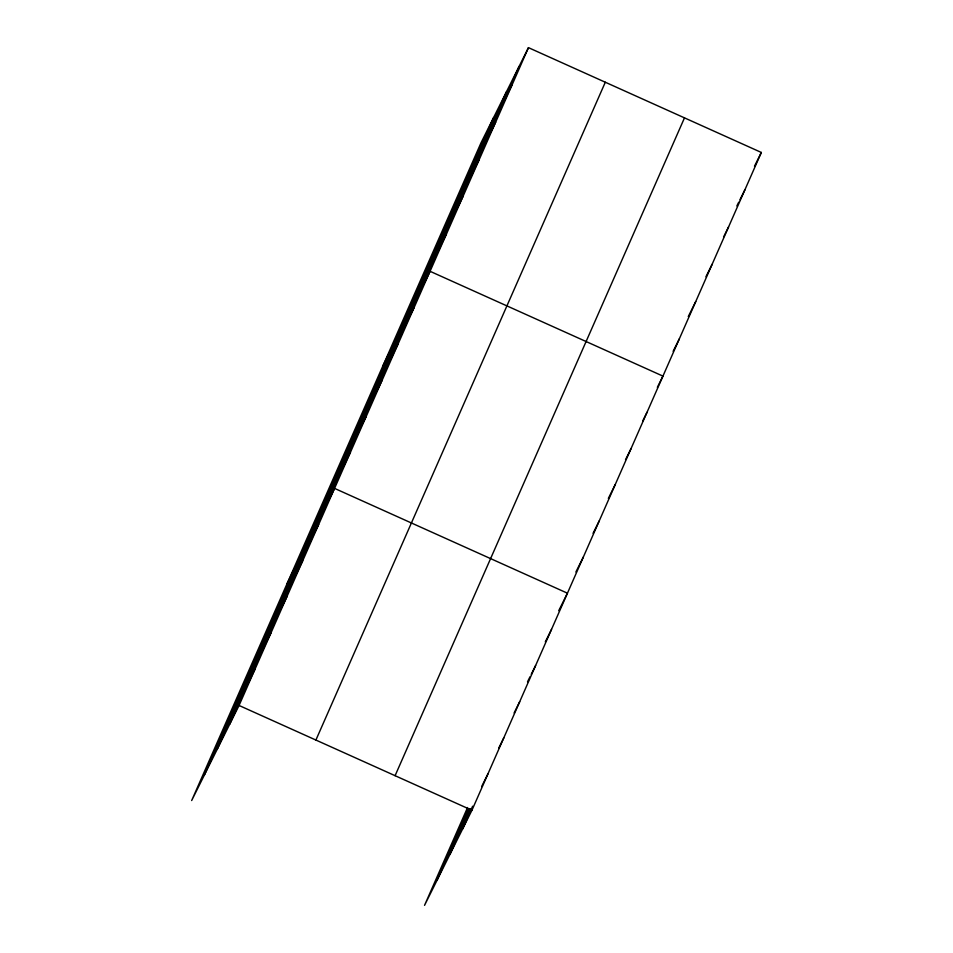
<?xml version="1.0" encoding="UTF-8"?>
<svg xmlns="http://www.w3.org/2000/svg" width="953" height="953" viewBox="0 0 953 953"><rect width="100%" height="100%" fill="white"/><g stroke="black" fill="none" stroke-linecap="round" stroke-linejoin="round"><path stroke-width="1.43" d="M204.228 775.349L493.618 117.529M217.165 749.392L506.567 91.571M229.733 724.197L519.123 66.376M528.462 47.65L481.062 142.724L191.66 800.544L239.06 705.47L528.462 47.65L761.34 152.456L471.938 810.276L424.538 905.35L467.578 807.525M315.908 740.052L605.31 82.232M395.09 775.694L684.492 117.874M437.105 880.155L468.34 809.133M450.042 854.198L470.091 808.632M462.61 829.003L472.628 806.214M502.731 103.651L512.059 84.924M486.328 140.925L495.667 122.198M469.924 178.199L479.264 159.485M453.533 215.473L462.86 196.759M437.129 252.759L446.469 234.033M382.665 366.381L430.065 271.307L662.943 376.113L657.344 387.347M404.811 326.212L414.15 307.485M388.895 362.39L398.235 343.664M372.98 398.568L382.32 379.854M357.065 434.747L366.393 416.032M341.15 470.937L350.478 452.21M287.163 583.462L334.563 488.389L567.44 593.195L558.732 610.67M309.308 543.293L318.647 524.567M293.393 579.472L302.732 560.745M277.478 615.65L286.817 596.923M261.563 651.828L270.902 633.114M245.648 688.006L254.975 669.292M754.49 166.191L761.34 152.456M736.848 205.955L738.718 202.215M739.957 199.725L744.936 189.73M723.565 236.999L728.545 227.017M705.923 276.763L712.141 264.291M688.28 316.539L695.738 301.565M673.116 351.323L679.346 338.839M642.667 421.035L647.027 412.292M625.513 459.715L631.112 448.482M608.348 498.383L615.197 484.66M593.052 533.323L599.27 520.838M575.886 571.991L583.355 557.017M545.307 641.857L551.525 629.373M527.521 681.788L530.011 676.785M531.25 674.295L535.61 665.551M514.096 712.975L519.695 701.742M498.8 747.902L503.78 737.92M481.634 786.582L487.853 774.098M239.06 705.47L471.938 810.276"/></g></svg>
